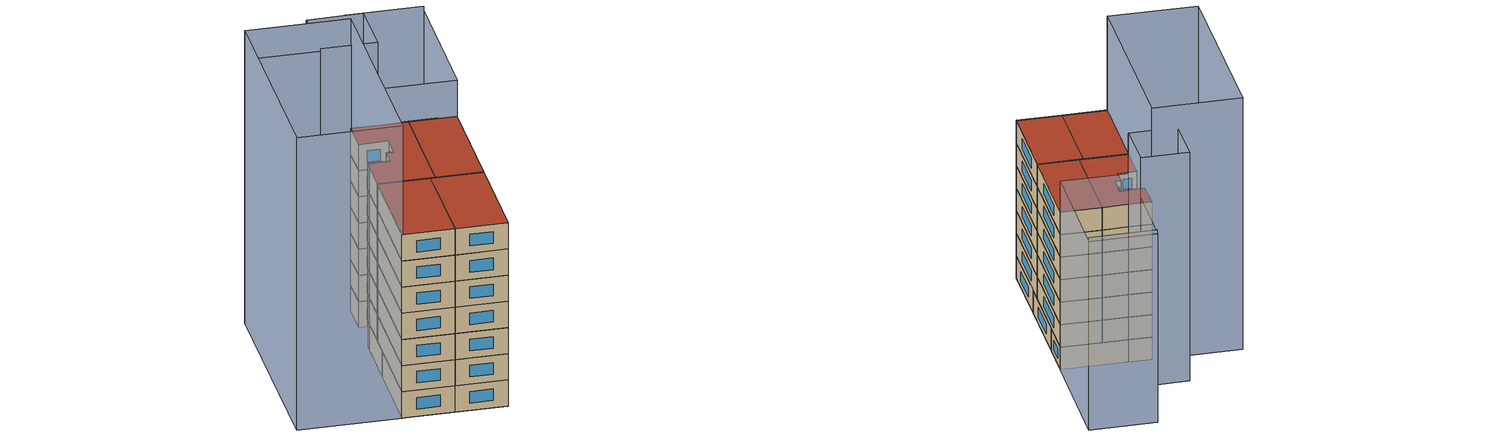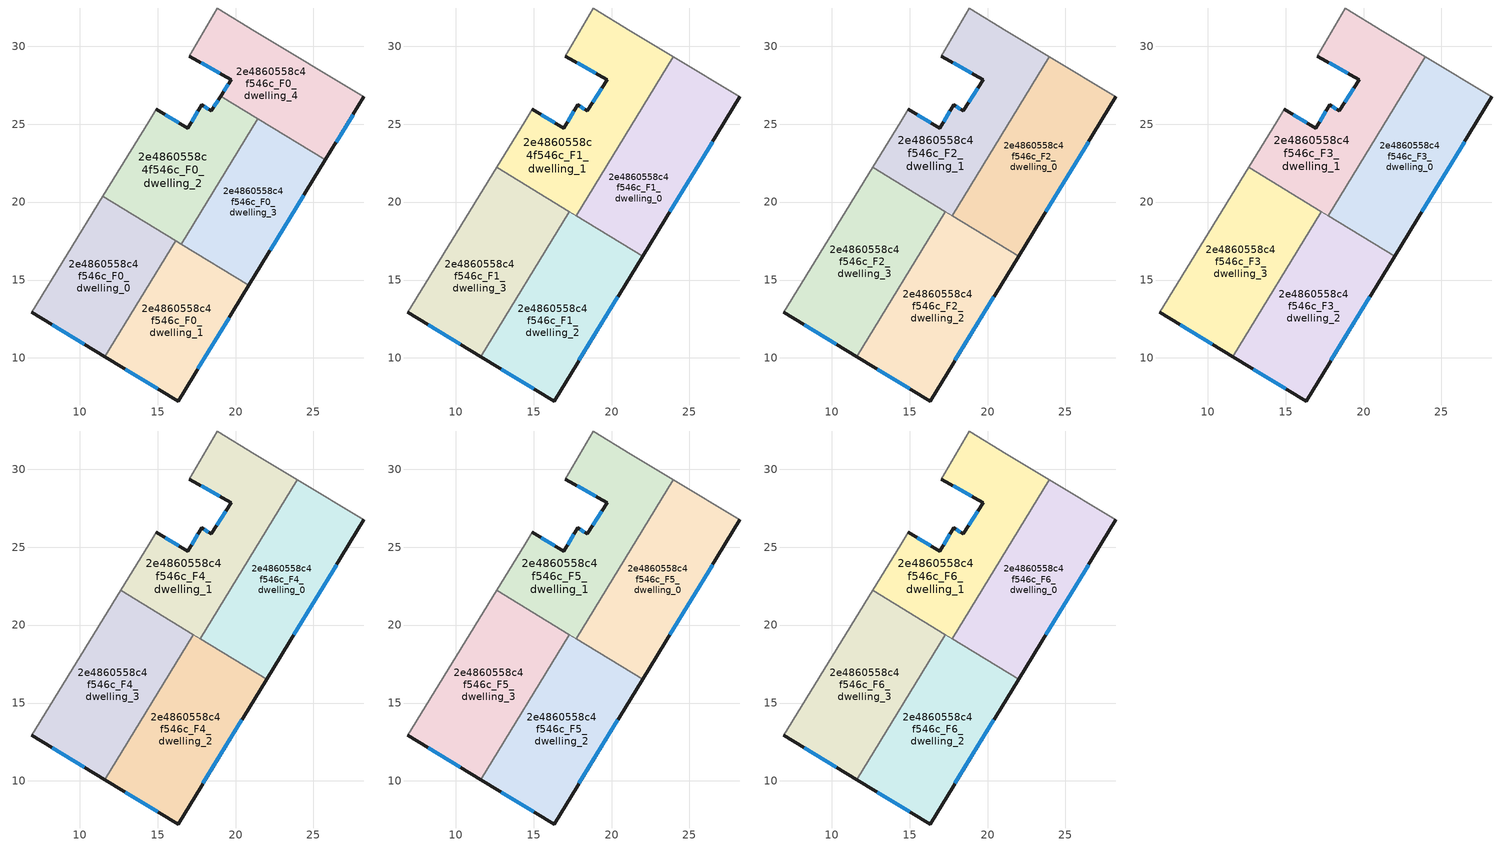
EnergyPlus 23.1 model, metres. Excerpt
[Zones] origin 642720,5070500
2e4860558c4f546c_F0_dwelling_0
 floor ground (EU_floor_Construction): 11.62,10.09 16.16,17.53 11.49,20.38 6.91,12.94 z0
 wall outside (EU_wall_Construction): 11.62,10.09 6.91,12.94 z0:3
 wall to 2e4860558c4f546c_F0_dwelling_1 (EU_wall_Construction): 16.16,17.53 11.62,10.09 z0:3
 wall adiabatic (EU_wall_Construction): 6.91,12.94 11.49,20.38 z0:3
 wall to 2e4860558c4f546c_F0_dwelling_2 (EU_wall_Construction): 11.49,20.38 16.16,17.53 z0:3
 window (EU_Window_Construction): 10.3,10.89 8.23,12.14 z0.84:2.16
2e4860558c4f546c_F0_dwelling_1
 floor ground (EU_floor_Construction): 16.32,7.24 20.85,14.66 16.16,17.53 11.62,10.09 z0
 wall outside (EU_wall_Construction): 20.85,14.66 16.32,7.24 11.62,10.09 z0:3
 wall to 2e4860558c4f546c_F0_dwelling_3 (EU_wall_Construction): 16.52,17.31 20.85,14.66 z0:3
 wall to 2e4860558c4f546c_F0_dwelling_2 (EU_wall_Construction): 16.16,17.53 16.52,17.31 z0:3
 window (EU_Window_Construction): 15,8.04 12.93,9.29 / 19.58,12.58 17.59,9.32 z0.84:2.16
2e4860558c4f546c_F0_dwelling_2
 floor ground (EU_floor_Construction): 16.52,17.31 21.43,25.35 19.05,26.8 18.43,25.85 17.82,26.25 16.92,24.75 14.92,25.95 14.42,25.15 11.49,20.38 z0
 wall outside (EU_wall_Construction): 14.92,25.95 16.92,24.75 17.82,26.25 18.43,25.85 19.05,26.8 z0:3
 wall to 2e4860558c4f546c_F0_dwelling_3 (EU_wall_Construction): 21.43,25.35 16.52,17.31 z0:3
 wall adiabatic (EU_wall_Construction): 11.49,20.38 14.42,25.15 14.92,25.95 z0:3
 wall to 2e4860558c4f546c_F0_dwelling_4 (EU_wall_Construction): 19.05,26.8 21.43,25.35 z0:3
 window (EU_Window_Construction): 17.99,26.14 18.26,25.96 / 18.6,26.12 18.87,26.54 / 15.48,25.61 16.36,25.08 / 17.18,25.17 17.57,25.83 z0.84:2.16
2e4860558c4f546c_F0_dwelling_3
 floor ground (EU_floor_Construction): 20.85,14.66 25.76,22.7 21.43,25.35 16.52,17.31 z0
 wall outside (EU_wall_Construction): 25.76,22.7 20.85,14.66 z0:3
 wall to 2e4860558c4f546c_F0_dwelling_4 (EU_wall_Construction): 21.43,25.35 25.76,22.7 z0:3
 window (EU_Window_Construction): 24.39,20.45 22.23,16.91 z0.84:2.16
2e4860558c4f546c_F0_dwelling_4
 floor ground (EU_floor_Construction): 25.76,22.7 28.23,26.75 21.23,30.95 18.83,32.45 17.03,29.35 19.73,27.85 19.05,26.8 z0
 wall outside (EU_wall_Construction): 28.23,26.75 25.76,22.7 / 19.05,26.8 19.73,27.85 17.03,29.35 z0:3
 wall adiabatic (EU_wall_Construction): 17.03,29.35 18.83,32.45 21.23,30.95 28.23,26.75 z0:3
 window (EU_Window_Construction): 27.54,25.61 26.46,23.84 / 19.24,27.1 19.54,27.56 / 18.97,28.27 17.78,28.93 z0.84:2.16
2e4860558c4f546c_F1_dwelling_0
 floor to 2e4860558c4f546c_F0_dwelling_3 (EU_floor_Construction): 21.99,16.52 25.76,22.7 21.49,25.31 17.72,19.13 z3
 floor to 2e4860558c4f546c_F0_dwelling_4 (EU_floor_Construction): 25.76,22.7 28.23,26.75 23.94,29.32 21.49,25.31 z3
 wall outside (EU_wall_Construction): 28.23,26.75 21.99,16.52 z3:6
 wall to 2e4860558c4f546c_F1_dwelling_1 (EU_wall_Construction): 17.72,19.13 23.94,29.32 z3:6
 wall adiabatic (EU_wall_Construction): 23.94,29.32 28.23,26.75 z3:6
 wall to 2e4860558c4f546c_F1_dwelling_2 (EU_wall_Construction): 21.99,16.52 17.72,19.13 z3:6
 window (EU_Window_Construction): 26.48,23.88 23.74,19.39 z3.84:5.16
2e4860558c4f546c_F1_dwelling_1
 floor to 2e4860558c4f546c_F0_dwelling_2 (EU_floor_Construction): 17.65,19.17 21.43,25.35 19.05,26.8 18.43,25.85 17.82,26.25 16.92,24.75 14.92,25.95 14.42,25.15 12.63,22.24 z3
 floor to 2e4860558c4f546c_F0_dwelling_4 (EU_floor_Construction): 21.49,25.31 23.94,29.32 21.23,30.95 18.83,32.45 17.03,29.35 19.73,27.85 19.05,26.8 z3
 floor to 2e4860558c4f546c_F0_dwelling_3 (EU_floor_Construction): 17.72,19.13 21.49,25.31 21.43,25.35 17.65,19.17 z3
 wall outside (EU_wall_Construction): 14.92,25.95 16.92,24.75 17.82,26.25 18.43,25.85 19.73,27.85 17.03,29.35 z3:6
 wall adiabatic (EU_wall_Construction): 17.03,29.35 18.83,32.45 21.23,30.95 23.94,29.32 / 12.63,22.24 14.42,25.15 14.92,25.95 z3:6
 wall to 2e4860558c4f546c_F1_dwelling_3 (EU_wall_Construction): 17.3,19.39 12.63,22.24 z3:6
 wall to 2e4860558c4f546c_F1_dwelling_2 (EU_wall_Construction): 17.72,19.13 17.3,19.39 z3:6
 window (EU_Window_Construction): 17.99,26.14 18.26,25.96 / 18.79,26.41 19.36,27.29 / 18.97,28.27 17.78,28.93 / 15.48,25.61 16.36,25.08 / 17.18,25.17 17.57,25.83 z3.84:5.16
2e4860558c4f546c_F1_dwelling_2
 floor to 2e4860558c4f546c_F0_dwelling_1 (EU_floor_Construction): 16.32,7.24 20.85,14.66 16.16,17.52 11.62,10.09 z3
 floor to 2e4860558c4f546c_F0_dwelling_3 (EU_floor_Construction): 20.85,14.66 21.99,16.52 17.72,19.13 17.65,19.17 16.52,17.31 z3
 floor to 2e4860558c4f546c_F0_dwelling_2 (EU_floor_Construction): 16.52,17.31 17.65,19.17 17.3,19.39 16.16,17.52 z3
 wall outside (EU_wall_Construction): 21.99,16.52 16.32,7.24 11.62,10.09 z3:6
 wall to 2e4860558c4f546c_F1_dwelling_3 (EU_wall_Construction): 11.62,10.09 17.3,19.39 z3:6
 window (EU_Window_Construction): 20.4,13.92 17.91,9.84 / 15,8.03 12.94,9.29 z3.84:5.16
2e4860558c4f546c_F1_dwelling_3
 floor to 2e4860558c4f546c_F0_dwelling_0 (EU_floor_Construction): 11.62,10.09 16.16,17.53 11.49,20.38 6.91,12.94 z3
 floor to 2e4860558c4f546c_F0_dwelling_2 (EU_floor_Construction): 16.16,17.53 17.3,19.39 12.63,22.24 11.49,20.38 z3
 wall outside (EU_wall_Construction): 11.62,10.09 6.91,12.94 z3:6
 wall adiabatic (EU_wall_Construction): 6.91,12.94 12.63,22.24 z3:6
 window (EU_Window_Construction): 10.3,10.89 8.23,12.14 z3.84:5.16
2e4860558c4f546c_F2_dwelling_0
 floor to 2e4860558c4f546c_F1_dwelling_0 (EU_floor_Construction): 21.99,16.52 28.23,26.75 23.94,29.32 17.72,19.13 z6
 wall outside (EU_wall_Construction): 28.23,26.75 21.99,16.52 z6:9
 wall to 2e4860558c4f546c_F2_dwelling_1 (EU_wall_Construction): 17.72,19.13 23.94,29.32 z6:9
 wall adiabatic (EU_wall_Construction): 23.94,29.32 28.23,26.75 z6:9
 wall to 2e4860558c4f546c_F2_dwelling_2 (EU_wall_Construction): 21.99,16.52 17.72,19.13 z6:9
 window (EU_Window_Construction): 26.48,23.88 23.74,19.39 z6.84:8.16
2e4860558c4f546c_F2_dwelling_1
 floor to 2e4860558c4f546c_F1_dwelling_1 (EU_floor_Construction): 17.72,19.13 23.94,29.32 21.23,30.95 18.83,32.45 17.03,29.35 19.73,27.85 18.43,25.85 17.82,26.25 16.92,24.75 14.92,25.95 14.42,25.15 12.63,22.24 z6
 wall outside (EU_wall_Construction): 14.92,25.95 16.92,24.75 17.82,26.25 18.43,25.85 19.73,27.85 17.03,29.35 z6:9
 wall adiabatic (EU_wall_Construction): 17.03,29.35 18.83,32.45 21.23,30.95 23.94,29.32 / 12.63,22.24 14.42,25.15 14.92,25.95 z6:9
 wall to 2e4860558c4f546c_F2_dwelling_3 (EU_wall_Construction): 17.3,19.39 12.63,22.24 z6:9
 wall to 2e4860558c4f546c_F2_dwelling_2 (EU_wall_Construction): 17.72,19.13 17.3,19.39 z6:9
 window (EU_Window_Construction): 17.99,26.14 18.26,25.96 / 18.79,26.41 19.36,27.29 / 18.97,28.27 17.78,28.93 / 15.48,25.61 16.36,25.08 / 17.18,25.17 17.57,25.83 z6.84:8.16
2e4860558c4f546c_F2_dwelling_2
 floor to 2e4860558c4f546c_F1_dwelling_2 (EU_floor_Construction): 16.32,7.24 21.99,16.52 17.3,19.39 11.62,10.09 z6
 wall outside (EU_wall_Construction): 21.99,16.52 16.32,7.24 11.62,10.09 z6:9
 wall to 2e4860558c4f546c_F2_dwelling_3 (EU_wall_Construction): 11.62,10.09 17.3,19.39 z6:9
 window (EU_Window_Construction): 20.4,13.92 17.91,9.84 / 15,8.03 12.94,9.29 z6.84:8.16
2e4860558c4f546c_F2_dwelling_3
 floor to 2e4860558c4f546c_F1_dwelling_3 (EU_floor_Construction): 11.62,10.09 17.3,19.39 12.63,22.24 6.91,12.94 z6
 wall outside (EU_wall_Construction): 11.62,10.09 6.91,12.94 z6:9
 wall adiabatic (EU_wall_Construction): 6.91,12.94 12.63,22.24 z6:9
 window (EU_Window_Construction): 10.3,10.89 8.23,12.14 z6.84:8.16
2e4860558c4f546c_F3_dwelling_0
 floor to 2e4860558c4f546c_F2_dwelling_0 (EU_floor_Construction): 21.99,16.52 28.23,26.75 23.94,29.32 17.72,19.13 z9
 wall outside (EU_wall_Construction): 28.23,26.75 21.99,16.52 z9:12
 wall to 2e4860558c4f546c_F3_dwelling_1 (EU_wall_Construction): 17.72,19.13 23.94,29.32 z9:12
 wall adiabatic (EU_wall_Construction): 23.94,29.32 28.23,26.75 z9:12
 wall to 2e4860558c4f546c_F3_dwelling_2 (EU_wall_Construction): 21.99,16.52 17.72,19.13 z9:12
 window (EU_Window_Construction): 26.48,23.88 23.74,19.39 z9.84:11.16
2e4860558c4f546c_F3_dwelling_1
 floor to 2e4860558c4f546c_F2_dwelling_1 (EU_floor_Construction): 17.72,19.13 23.94,29.32 21.23,30.95 18.83,32.45 17.03,29.35 19.73,27.85 18.43,25.85 17.82,26.25 16.92,24.75 14.92,25.95 14.42,25.15 12.63,22.24 z9
 wall outside (EU_wall_Construction): 14.92,25.95 16.92,24.75 17.82,26.25 18.43,25.85 19.73,27.85 17.03,29.35 z9:12
 wall adiabatic (EU_wall_Construction): 17.03,29.35 18.83,32.45 21.23,30.95 23.94,29.32 / 12.63,22.24 14.42,25.15 14.92,25.95 z9:12
 wall to 2e4860558c4f546c_F3_dwelling_3 (EU_wall_Construction): 17.3,19.39 12.63,22.24 z9:12
 wall to 2e4860558c4f546c_F3_dwelling_2 (EU_wall_Construction): 17.72,19.13 17.3,19.39 z9:12
 window (EU_Window_Construction): 17.99,26.14 18.26,25.96 / 18.79,26.41 19.36,27.29 / 18.97,28.27 17.78,28.93 / 15.48,25.61 16.36,25.08 / 17.18,25.17 17.57,25.83 z9.84:11.16
2e4860558c4f546c_F3_dwelling_2
 floor to 2e4860558c4f546c_F2_dwelling_2 (EU_floor_Construction): 16.32,7.24 21.99,16.52 17.3,19.39 11.62,10.09 z9
 wall outside (EU_wall_Construction): 21.99,16.52 16.32,7.24 11.62,10.09 z9:12
 wall to 2e4860558c4f546c_F3_dwelling_3 (EU_wall_Construction): 11.62,10.09 17.3,19.39 z9:12
 window (EU_Window_Construction): 20.4,13.92 17.91,9.84 / 15,8.03 12.94,9.29 z9.84:11.16
2e4860558c4f546c_F3_dwelling_3
 floor to 2e4860558c4f546c_F2_dwelling_3 (EU_floor_Construction): 11.62,10.09 17.3,19.39 12.63,22.24 6.91,12.94 z9
 wall outside (EU_wall_Construction): 11.62,10.09 6.91,12.94 z9:12
 wall adiabatic (EU_wall_Construction): 6.91,12.94 12.63,22.24 z9:12
 window (EU_Window_Construction): 10.3,10.89 8.23,12.14 z9.84:11.16
2e4860558c4f546c_F4_dwelling_0
 floor to 2e4860558c4f546c_F3_dwelling_0 (EU_floor_Construction): 21.99,16.52 28.23,26.75 23.94,29.32 17.72,19.13 z12
 wall outside (EU_wall_Construction): 28.23,26.75 21.99,16.52 z12:15
 wall to 2e4860558c4f546c_F4_dwelling_1 (EU_wall_Construction): 17.72,19.13 23.94,29.32 z12:15
 wall adiabatic (EU_wall_Construction): 23.94,29.32 28.23,26.75 z12:15
 wall to 2e4860558c4f546c_F4_dwelling_2 (EU_wall_Construction): 21.99,16.52 17.72,19.13 z12:15
 window (EU_Window_Construction): 26.48,23.88 23.74,19.39 z12.84:14.16
2e4860558c4f546c_F4_dwelling_1
 floor to 2e4860558c4f546c_F3_dwelling_1 (EU_floor_Construction): 17.72,19.13 23.94,29.32 21.23,30.95 18.83,32.45 17.03,29.35 19.73,27.85 18.43,25.85 17.82,26.25 16.92,24.75 14.92,25.95 14.42,25.15 12.63,22.24 z12
 wall outside (EU_wall_Construction): 14.92,25.95 16.92,24.75 17.82,26.25 18.43,25.85 19.73,27.85 17.03,29.35 z12:15
 wall adiabatic (EU_wall_Construction): 17.03,29.35 18.83,32.45 21.23,30.95 23.94,29.32 / 12.63,22.24 14.42,25.15 14.92,25.95 z12:15
 wall to 2e4860558c4f546c_F4_dwelling_3 (EU_wall_Construction): 17.3,19.39 12.63,22.24 z12:15
 wall to 2e4860558c4f546c_F4_dwelling_2 (EU_wall_Construction): 17.72,19.13 17.3,19.39 z12:15
 window (EU_Window_Construction): 17.99,26.14 18.26,25.96 / 18.79,26.41 19.36,27.29 / 18.97,28.27 17.78,28.93 / 15.48,25.61 16.36,25.08 / 17.18,25.17 17.57,25.83 z12.84:14.16
2e4860558c4f546c_F4_dwelling_2
 floor to 2e4860558c4f546c_F3_dwelling_2 (EU_floor_Construction): 16.32,7.24 21.99,16.52 17.3,19.39 11.62,10.09 z12
 wall outside (EU_wall_Construction): 21.99,16.52 16.32,7.24 11.62,10.09 z12:15
 wall to 2e4860558c4f546c_F4_dwelling_3 (EU_wall_Construction): 11.62,10.09 17.3,19.39 z12:15
 window (EU_Window_Construction): 20.4,13.92 17.91,9.84 / 15,8.03 12.94,9.29 z12.84:14.16
2e4860558c4f546c_F4_dwelling_3
 floor to 2e4860558c4f546c_F3_dwelling_3 (EU_floor_Construction): 11.62,10.09 17.3,19.39 12.63,22.24 6.91,12.94 z12
 wall outside (EU_wall_Construction): 11.62,10.09 6.91,12.94 z12:15
 wall adiabatic (EU_wall_Construction): 6.91,12.94 12.63,22.24 z12:15
 window (EU_Window_Construction): 10.3,10.89 8.23,12.14 z12.84:14.16
2e4860558c4f546c_F5_dwelling_0
 floor to 2e4860558c4f546c_F4_dwelling_0 (EU_floor_Construction): 21.99,16.52 28.23,26.75 23.94,29.32 17.72,19.13 z15
 wall outside (EU_wall_Construction): 28.23,26.75 21.99,16.52 z15:18
 wall to 2e4860558c4f546c_F5_dwelling_1 (EU_wall_Construction): 17.72,19.13 23.94,29.32 z15:18
 wall adiabatic (EU_wall_Construction): 23.94,29.32 28.23,26.75 z15:18
 wall to 2e4860558c4f546c_F5_dwelling_2 (EU_wall_Construction): 21.99,16.52 17.72,19.13 z15:18
 window (EU_Window_Construction): 26.48,23.88 23.74,19.39 z15.84:17.16
2e4860558c4f546c_F5_dwelling_1
 floor to 2e4860558c4f546c_F4_dwelling_1 (EU_floor_Construction): 17.72,19.13 23.94,29.32 21.23,30.95 18.83,32.45 17.03,29.35 19.73,27.85 18.43,25.85 17.82,26.25 16.92,24.75 14.92,25.95 14.42,25.15 12.63,22.24 z15
 wall outside (EU_wall_Construction): 14.92,25.95 16.92,24.75 17.82,26.25 18.43,25.85 19.73,27.85 17.03,29.35 z15:18
 wall adiabatic (EU_wall_Construction): 17.03,29.35 18.83,32.45 21.23,30.95 23.94,29.32 / 12.63,22.24 14.42,25.15 14.92,25.95 z15:18
 wall to 2e4860558c4f546c_F5_dwelling_3 (EU_wall_Construction): 17.3,19.39 12.63,22.24 z15:18
 wall to 2e4860558c4f546c_F5_dwelling_2 (EU_wall_Construction): 17.72,19.13 17.3,19.39 z15:18
 window (EU_Window_Construction): 17.99,26.14 18.26,25.96 / 18.79,26.41 19.36,27.29 / 18.97,28.27 17.78,28.93 / 15.48,25.61 16.36,25.08 / 17.18,25.17 17.57,25.83 z15.84:17.16
2e4860558c4f546c_F5_dwelling_2
 floor to 2e4860558c4f546c_F4_dwelling_2 (EU_floor_Construction): 16.32,7.24 21.99,16.52 17.3,19.39 11.62,10.09 z15
 wall outside (EU_wall_Construction): 21.99,16.52 16.32,7.24 11.62,10.09 z15:18
 wall to 2e4860558c4f546c_F5_dwelling_3 (EU_wall_Construction): 11.62,10.09 17.3,19.39 z15:18
 window (EU_Window_Construction): 20.4,13.92 17.91,9.84 / 15,8.03 12.94,9.29 z15.84:17.16
2e4860558c4f546c_F5_dwelling_3
 floor to 2e4860558c4f546c_F4_dwelling_3 (EU_floor_Construction): 11.62,10.09 17.3,19.39 12.63,22.24 6.91,12.94 z15
 wall outside (EU_wall_Construction): 11.62,10.09 6.91,12.94 z15:18
 wall adiabatic (EU_wall_Construction): 6.91,12.94 12.63,22.24 z15:18
 window (EU_Window_Construction): 10.3,10.89 8.23,12.14 z15.84:17.16
2e4860558c4f546c_F6_dwelling_0
 floor to 2e4860558c4f546c_F5_dwelling_0 (EU_floor_Construction): 21.99,16.52 28.23,26.75 23.94,29.32 17.72,19.13 z18
 wall outside (EU_wall_Construction): 28.23,26.75 21.99,16.52 z18:21
 wall to 2e4860558c4f546c_F6_dwelling_1 (EU_wall_Construction): 17.72,19.13 23.94,29.32 z18:21
 wall adiabatic (EU_wall_Construction): 23.94,29.32 28.23,26.75 z18:21
 wall to 2e4860558c4f546c_F6_dwelling_2 (EU_wall_Construction): 21.99,16.52 17.72,19.13 z18:21
 window (EU_Window_Construction): 26.48,23.88 23.74,19.39 z18.84:20.16
 roof outside (EU_roof_Construction): 28.23,26.75 21.99,16.52 17.72,19.13 23.94,29.32 z21
2e4860558c4f546c_F6_dwelling_1
 floor to 2e4860558c4f546c_F5_dwelling_1 (EU_floor_Construction): 17.72,19.13 23.94,29.32 21.23,30.95 18.83,32.45 17.03,29.35 19.73,27.85 18.43,25.85 17.82,26.25 16.92,24.75 14.92,25.95 14.42,25.15 12.63,22.24 z18
 wall outside (EU_wall_Construction): 14.92,25.95 16.92,24.75 17.82,26.25 18.43,25.85 19.73,27.85 17.03,29.35 z18:21
 wall adiabatic (EU_wall_Construction): 17.03,29.35 18.83,32.45 21.23,30.95 23.94,29.32 / 12.63,22.24 14.42,25.15 14.92,25.95 z18:21
 wall to 2e4860558c4f546c_F6_dwelling_3 (EU_wall_Construction): 17.3,19.39 12.63,22.24 z18:21
 wall to 2e4860558c4f546c_F6_dwelling_2 (EU_wall_Construction): 17.72,19.13 17.3,19.39 z18:21
 window (EU_Window_Construction): 17.99,26.14 18.26,25.96 / 18.79,26.41 19.36,27.29 / 18.97,28.27 17.78,28.93 / 15.48,25.61 16.36,25.08 / 17.18,25.17 17.57,25.83 z18.84:20.16
 roof outside (EU_roof_Construction): 21.23,30.95 23.94,29.32 17.72,19.13 12.63,22.24 14.42,25.15 14.92,25.95 16.92,24.75 17.82,26.25 18.43,25.85 19.73,27.85 17.03,29.35 18.83,32.45 z21
2e4860558c4f546c_F6_dwelling_2
 floor to 2e4860558c4f546c_F5_dwelling_2 (EU_floor_Construction): 16.32,7.24 21.99,16.52 17.3,19.39 11.62,10.09 z18
 wall outside (EU_wall_Construction): 21.99,16.52 16.32,7.24 11.62,10.09 z18:21
 wall to 2e4860558c4f546c_F6_dwelling_3 (EU_wall_Construction): 11.62,10.09 17.3,19.39 z18:21
 window (EU_Window_Construction): 20.4,13.92 17.91,9.84 / 15,8.03 12.94,9.29 z18.84:20.16
 roof outside (EU_roof_Construction): 21.99,16.52 16.32,7.24 11.62,10.09 17.3,19.39 z21
2e4860558c4f546c_F6_dwelling_3
 floor to 2e4860558c4f546c_F5_dwelling_3 (EU_floor_Construction): 11.62,10.09 17.3,19.39 12.63,22.24 6.91,12.94 z18
 wall outside (EU_wall_Construction): 11.62,10.09 6.91,12.94 z18:21
 wall adiabatic (EU_wall_Construction): 6.91,12.94 12.63,22.24 z18:21
 window (EU_Window_Construction): 10.3,10.89 8.23,12.14 z18.84:20.16
 roof outside (EU_roof_Construction): 17.3,19.39 11.62,10.09 6.91,12.94 12.63,22.24 z21
shading: -2.34,18.57 9.56,38.12 / 9.56,38.12 18.9,32.43 / 18.9,32.43 7,12.89 / 7,12.89 -2.34,18.57 z0:33.5; 24.37,36.21 21.22,30.93 / 21.22,30.93 16.16,33.95 / 16.16,33.95 19.31,39.23 / 19.31,39.23 24.37,36.21 z0:30.5; 36.04,39.45 28.19,26.67 / 28.19,26.67 21.16,30.99 / 21.16,30.99 29.01,43.77 / 29.01,43.77 36.04,39.45 z0:25.1; 16.25,33.99 9.52,38.06 z0:30.2; 36.04,39.42 29.04,43.66 z0:25.6
[Building]
EU S2 Campaign: North Axis=0; Terrain=City; Solar Distribution=FullExterior
[Site:Location]
Lyon-Bron: Latitude=45.75; Longitude=5; Time Zone=1; Elevation=198
[SizingPeriod:WeatherFileDays]
AnnualSizingPeriod: Begin Month=1; Begin Day of Month=1; End Month=12; End Day of Month=31; Day of Week for Start Day=Monday; Use Weather File Daylight Saving Period=No; Use Weather File Rain and Snow Indicators=No
[MATERIAL]
EU_InternalMass_Material: Roughness=MediumRough; Thickness=0.1; Conductivity=1; Density=1800; Specific Heat=900; Thermal Absorptance=0.9; Solar Absorptance=0.7; Visible Absorptance=0.7
[MATERIAL:NOMASS] Roughness=MediumRough; Thermal Absorptance=0.9; Solar Absorptance=0.7; Visible Absorptance=0.7
Name | Thermal Resistance
EU_wall_NoMass | 0.776494
EU_roof_NoMass | 0.486893
EU_floor_NoMass | 0.421597
[WINDOWMATERIAL:SIMPLEGLAZINGSYSTEM]
EU_Window_SimpleGlazing: UFactor=4.24961; Solar Heat Gain Coefficient=0.83; Visible Transmittance=0.83
[CONSTRUCTION]
EU_wall_Construction: EU_wall_NoMass
EU_roof_Construction: EU_roof_NoMass
EU_floor_Construction: EU_floor_NoMass
EU_InternalMass_Construction: EU_InternalMass_Material
EU_Window_Construction: EU_Window_SimpleGlazing
[ZONE] Type=1; Multiplier=1; Ceiling Height=autocalculate; Floor Area=autocalculate; Part of Total Floor Area=Yes
Name | Volume
2e4860558c4f546c_F0_dwelling_0 | 143.635
2e4860558c4f546c_F1_dwelling_0; 2e4860558c4f546c_F2_dwelling_0; 2e4860558c4f546c_F3_dwelling_0; 2e4860558c4f546c_F4_dwelling_0; 2e4860558c4f546c_F5_dwelling_0; 2e4860558c4f546c_F6_dwelling_0 | 179.528
2e4860558c4f546c_F0_dwelling_1 | 143.61
2e4860558c4f546c_F1_dwelling_1; 2e4860558c4f546c_F2_dwelling_1; 2e4860558c4f546c_F3_dwelling_1; 2e4860558c4f546c_F4_dwelling_1; 2e4860558c4f546c_F5_dwelling_1; 2e4860558c4f546c_F6_dwelling_1 | 179.53
2e4860558c4f546c_F0_dwelling_2 | 143.613
2e4860558c4f546c_F1_dwelling_2; 2e4860558c4f546c_F2_dwelling_2; 2e4860558c4f546c_F3_dwelling_2; 2e4860558c4f546c_F4_dwelling_2; 2e4860558c4f546c_F5_dwelling_2; 2e4860558c4f546c_F6_dwelling_2 | 179.518
2e4860558c4f546c_F0_dwelling_3 | 143.627
2e4860558c4f546c_F1_dwelling_3; 2e4860558c4f546c_F2_dwelling_3; 2e4860558c4f546c_F3_dwelling_3; 2e4860558c4f546c_F4_dwelling_3; 2e4860558c4f546c_F5_dwelling_3; 2e4860558c4f546c_F6_dwelling_3 | 179.527
2e4860558c4f546c_F0_dwelling_4 | 143.628
[INTERNALMASS] Construction=EU_InternalMass_Construction
Name | Zone or ZoneList | Surface Area
2e4860558c4f546c_F0_dwelling_0_EU_InternalMass | 2e4860558c4f546c_F0_dwelling_0 | 47.8794
2e4860558c4f546c_F0_dwelling_1_EU_InternalMass | 2e4860558c4f546c_F0_dwelling_1 | 47.8682
2e4860558c4f546c_F0_dwelling_2_EU_InternalMass | 2e4860558c4f546c_F0_dwelling_2 | 47.872
2e4860558c4f546c_F0_dwelling_3_EU_InternalMass | 2e4860558c4f546c_F0_dwelling_3 | 47.8715
2e4860558c4f546c_F0_dwelling_4_EU_InternalMass | 2e4860558c4f546c_F0_dwelling_4 | 47.8763
2e4860558c4f546c_F1_dwelling_0_EU_InternalMass | 2e4860558c4f546c_F1_dwelling_0 | 59.8425
2e4860558c4f546c_F1_dwelling_1_EU_InternalMass | 2e4860558c4f546c_F1_dwelling_1 | 59.8434
2e4860558c4f546c_F1_dwelling_2_EU_InternalMass | 2e4860558c4f546c_F1_dwelling_2 | 59.8395
2e4860558c4f546c_F1_dwelling_3_EU_InternalMass | 2e4860558c4f546c_F1_dwelling_3 | 59.8422
2e4860558c4f546c_F2_dwelling_0_EU_InternalMass | 2e4860558c4f546c_F2_dwelling_0 | 59.8425
2e4860558c4f546c_F2_dwelling_1_EU_InternalMass | 2e4860558c4f546c_F2_dwelling_1 | 59.8434
2e4860558c4f546c_F2_dwelling_2_EU_InternalMass | 2e4860558c4f546c_F2_dwelling_2 | 59.8395
2e4860558c4f546c_F2_dwelling_3_EU_InternalMass | 2e4860558c4f546c_F2_dwelling_3 | 59.8422
2e4860558c4f546c_F3_dwelling_0_EU_InternalMass | 2e4860558c4f546c_F3_dwelling_0 | 59.8425
2e4860558c4f546c_F3_dwelling_1_EU_InternalMass | 2e4860558c4f546c_F3_dwelling_1 | 59.8434
2e4860558c4f546c_F3_dwelling_2_EU_InternalMass | 2e4860558c4f546c_F3_dwelling_2 | 59.8395
2e4860558c4f546c_F3_dwelling_3_EU_InternalMass | 2e4860558c4f546c_F3_dwelling_3 | 59.8422
2e4860558c4f546c_F4_dwelling_0_EU_InternalMass | 2e4860558c4f546c_F4_dwelling_0 | 59.8425
2e4860558c4f546c_F4_dwelling_1_EU_InternalMass | 2e4860558c4f546c_F4_dwelling_1 | 59.8434
2e4860558c4f546c_F4_dwelling_2_EU_InternalMass | 2e4860558c4f546c_F4_dwelling_2 | 59.8395
2e4860558c4f546c_F4_dwelling_3_EU_InternalMass | 2e4860558c4f546c_F4_dwelling_3 | 59.8422
2e4860558c4f546c_F5_dwelling_0_EU_InternalMass | 2e4860558c4f546c_F5_dwelling_0 | 59.8425
2e4860558c4f546c_F5_dwelling_1_EU_InternalMass | 2e4860558c4f546c_F5_dwelling_1 | 59.8434
2e4860558c4f546c_F5_dwelling_2_EU_InternalMass | 2e4860558c4f546c_F5_dwelling_2 | 59.8395
2e4860558c4f546c_F5_dwelling_3_EU_InternalMass | 2e4860558c4f546c_F5_dwelling_3 | 59.8422
2e4860558c4f546c_F6_dwelling_0_EU_InternalMass | 2e4860558c4f546c_F6_dwelling_0 | 59.8425
2e4860558c4f546c_F6_dwelling_1_EU_InternalMass | 2e4860558c4f546c_F6_dwelling_1 | 59.8434
2e4860558c4f546c_F6_dwelling_2_EU_InternalMass | 2e4860558c4f546c_F6_dwelling_2 | 59.8395
2e4860558c4f546c_F6_dwelling_3_EU_InternalMass | 2e4860558c4f546c_F6_dwelling_3 | 59.8422
[OTHEREQUIPMENT] Fuel Type=Electricity; Design Level Calculation Method=Watts/Area; Power per Zone Floor Area=1; Fraction Latent=0; Fraction Radiant=0; Fraction Lost=0; Carbon Dioxide Generation Rate=0; EndUse Subcategory=EU_Step8_InternalGains
Name | Zone or ZoneList or Space or SpaceList | Schedule
EU_Step8_InternalGain_2e4860558c4f546c_F0_dwelling_0_f000 | 2e4860558c4f546c_F0_dwelling_0 | EU_Step8_GainSchedule_2e4860558c4f546c_F0_dwelling_0_f000
EU_Step8_InternalGain_2e4860558c4f546c_F0_dwelling_1_f000 | 2e4860558c4f546c_F0_dwelling_1 | EU_Step8_GainSchedule_2e4860558c4f546c_F0_dwelling_1_f000
EU_Step8_InternalGain_2e4860558c4f546c_F0_dwelling_2_f000 | 2e4860558c4f546c_F0_dwelling_2 | EU_Step8_GainSchedule_2e4860558c4f546c_F0_dwelling_2_f000
EU_Step8_InternalGain_2e4860558c4f546c_F0_dwelling_3_f000 | 2e4860558c4f546c_F0_dwelling_3 | EU_Step8_GainSchedule_2e4860558c4f546c_F0_dwelling_3_f000
EU_Step8_InternalGain_2e4860558c4f546c_F0_dwelling_4_f000 | 2e4860558c4f546c_F0_dwelling_4 | EU_Step8_GainSchedule_2e4860558c4f546c_F0_dwelling_4_f000
EU_Step8_InternalGain_2e4860558c4f546c_F1_dwelling_0_f000 | 2e4860558c4f546c_F1_dwelling_0 | EU_Step8_GainSchedule_2e4860558c4f546c_F1_dwelling_0_f000
EU_Step8_InternalGain_2e4860558c4f546c_F1_dwelling_1_f000 | 2e4860558c4f546c_F1_dwelling_1 | EU_Step8_GainSchedule_2e4860558c4f546c_F1_dwelling_1_f000
EU_Step8_InternalGain_2e4860558c4f546c_F1_dwelling_2_f000 | 2e4860558c4f546c_F1_dwelling_2 | EU_Step8_GainSchedule_2e4860558c4f546c_F1_dwelling_2_f000
EU_Step8_InternalGain_2e4860558c4f546c_F1_dwelling_3_f000 | 2e4860558c4f546c_F1_dwelling_3 | EU_Step8_GainSchedule_2e4860558c4f546c_F1_dwelling_3_f000
EU_Step8_InternalGain_2e4860558c4f546c_F2_dwelling_0_f000 | 2e4860558c4f546c_F2_dwelling_0 | EU_Step8_GainSchedule_2e4860558c4f546c_F2_dwelling_0_f000
EU_Step8_InternalGain_2e4860558c4f546c_F2_dwelling_1_f000 | 2e4860558c4f546c_F2_dwelling_1 | EU_Step8_GainSchedule_2e4860558c4f546c_F2_dwelling_1_f000
EU_Step8_InternalGain_2e4860558c4f546c_F2_dwelling_2_f000 | 2e4860558c4f546c_F2_dwelling_2 | EU_Step8_GainSchedule_2e4860558c4f546c_F2_dwelling_2_f000
EU_Step8_InternalGain_2e4860558c4f546c_F2_dwelling_3_f000 | 2e4860558c4f546c_F2_dwelling_3 | EU_Step8_GainSchedule_2e4860558c4f546c_F2_dwelling_3_f000
EU_Step8_InternalGain_2e4860558c4f546c_F3_dwelling_0_f000 | 2e4860558c4f546c_F3_dwelling_0 | EU_Step8_GainSchedule_2e4860558c4f546c_F3_dwelling_0_f000
EU_Step8_InternalGain_2e4860558c4f546c_F3_dwelling_1_f000 | 2e4860558c4f546c_F3_dwelling_1 | EU_Step8_GainSchedule_2e4860558c4f546c_F3_dwelling_1_f000
EU_Step8_InternalGain_2e4860558c4f546c_F3_dwelling_2_f000 | 2e4860558c4f546c_F3_dwelling_2 | EU_Step8_GainSchedule_2e4860558c4f546c_F3_dwelling_2_f000
EU_Step8_InternalGain_2e4860558c4f546c_F3_dwelling_3_f000 | 2e4860558c4f546c_F3_dwelling_3 | EU_Step8_GainSchedule_2e4860558c4f546c_F3_dwelling_3_f000
EU_Step8_InternalGain_2e4860558c4f546c_F4_dwelling_0_f000 | 2e4860558c4f546c_F4_dwelling_0 | EU_Step8_GainSchedule_2e4860558c4f546c_F4_dwelling_0_f000
EU_Step8_InternalGain_2e4860558c4f546c_F4_dwelling_1_f000 | 2e4860558c4f546c_F4_dwelling_1 | EU_Step8_GainSchedule_2e4860558c4f546c_F4_dwelling_1_f000
EU_Step8_InternalGain_2e4860558c4f546c_F4_dwelling_2_f000 | 2e4860558c4f546c_F4_dwelling_2 | EU_Step8_GainSchedule_2e4860558c4f546c_F4_dwelling_2_f000
EU_Step8_InternalGain_2e4860558c4f546c_F4_dwelling_3_f000 | 2e4860558c4f546c_F4_dwelling_3 | EU_Step8_GainSchedule_2e4860558c4f546c_F4_dwelling_3_f000
EU_Step8_InternalGain_2e4860558c4f546c_F5_dwelling_0_f000 | 2e4860558c4f546c_F5_dwelling_0 | EU_Step8_GainSchedule_2e4860558c4f546c_F5_dwelling_0_f000
EU_Step8_InternalGain_2e4860558c4f546c_F5_dwelling_1_f000 | 2e4860558c4f546c_F5_dwelling_1 | EU_Step8_GainSchedule_2e4860558c4f546c_F5_dwelling_1_f000
EU_Step8_InternalGain_2e4860558c4f546c_F5_dwelling_2_f000 | 2e4860558c4f546c_F5_dwelling_2 | EU_Step8_GainSchedule_2e4860558c4f546c_F5_dwelling_2_f000
EU_Step8_InternalGain_2e4860558c4f546c_F5_dwelling_3_f000 | 2e4860558c4f546c_F5_dwelling_3 | EU_Step8_GainSchedule_2e4860558c4f546c_F5_dwelling_3_f000
EU_Step8_InternalGain_2e4860558c4f546c_F6_dwelling_0_f000 | 2e4860558c4f546c_F6_dwelling_0 | EU_Step8_GainSchedule_2e4860558c4f546c_F6_dwelling_0_f000
EU_Step8_InternalGain_2e4860558c4f546c_F6_dwelling_1_f000 | 2e4860558c4f546c_F6_dwelling_1 | EU_Step8_GainSchedule_2e4860558c4f546c_F6_dwelling_1_f000
EU_Step8_InternalGain_2e4860558c4f546c_F6_dwelling_2_f000 | 2e4860558c4f546c_F6_dwelling_2 | EU_Step8_GainSchedule_2e4860558c4f546c_F6_dwelling_2_f000
EU_Step8_InternalGain_2e4860558c4f546c_F6_dwelling_3_f000 | 2e4860558c4f546c_F6_dwelling_3 | EU_Step8_GainSchedule_2e4860558c4f546c_F6_dwelling_3_f000
[ZONEVENTILATION:DESIGNFLOWRATE] Schedule=EU_AlwaysOn; Design Flow Rate Calculation Method=AirChanges/Hour; Air Changes per Hour=0.693814; Ventilation Type=Natural; Fan Pressure Rise=0; Fan Total Efficiency=1; Constant Term Coefficient=1; Temperature Term Coefficient=0; Velocity Term Coefficient=0; Velocity Squared Term Coefficient=0; Minimum Indoor Temperature=-100; Maximum Indoor Temperature=100; Delta Temperature=-100; Minimum Outdoor Temperature=-100; Maximum Outdoor Temperature=100; Maximum Wind Speed=40
Name | Zone or ZoneList or Space or SpaceList
EU_ConstantAir_2e4860558c4f546c_F0_dwelling_0 | 2e4860558c4f546c_F0_dwelling_0
EU_ConstantAir_2e4860558c4f546c_F0_dwelling_1 | 2e4860558c4f546c_F0_dwelling_1
EU_ConstantAir_2e4860558c4f546c_F0_dwelling_2 | 2e4860558c4f546c_F0_dwelling_2
EU_ConstantAir_2e4860558c4f546c_F0_dwelling_3 | 2e4860558c4f546c_F0_dwelling_3
EU_ConstantAir_2e4860558c4f546c_F0_dwelling_4 | 2e4860558c4f546c_F0_dwelling_4
EU_ConstantAir_2e4860558c4f546c_F1_dwelling_0 | 2e4860558c4f546c_F1_dwelling_0
EU_ConstantAir_2e4860558c4f546c_F1_dwelling_1 | 2e4860558c4f546c_F1_dwelling_1
EU_ConstantAir_2e4860558c4f546c_F1_dwelling_2 | 2e4860558c4f546c_F1_dwelling_2
EU_ConstantAir_2e4860558c4f546c_F1_dwelling_3 | 2e4860558c4f546c_F1_dwelling_3
EU_ConstantAir_2e4860558c4f546c_F2_dwelling_0 | 2e4860558c4f546c_F2_dwelling_0
EU_ConstantAir_2e4860558c4f546c_F2_dwelling_1 | 2e4860558c4f546c_F2_dwelling_1
EU_ConstantAir_2e4860558c4f546c_F2_dwelling_2 | 2e4860558c4f546c_F2_dwelling_2
EU_ConstantAir_2e4860558c4f546c_F2_dwelling_3 | 2e4860558c4f546c_F2_dwelling_3
EU_ConstantAir_2e4860558c4f546c_F3_dwelling_0 | 2e4860558c4f546c_F3_dwelling_0
EU_ConstantAir_2e4860558c4f546c_F3_dwelling_1 | 2e4860558c4f546c_F3_dwelling_1
EU_ConstantAir_2e4860558c4f546c_F3_dwelling_2 | 2e4860558c4f546c_F3_dwelling_2
EU_ConstantAir_2e4860558c4f546c_F3_dwelling_3 | 2e4860558c4f546c_F3_dwelling_3
EU_ConstantAir_2e4860558c4f546c_F4_dwelling_0 | 2e4860558c4f546c_F4_dwelling_0
EU_ConstantAir_2e4860558c4f546c_F4_dwelling_1 | 2e4860558c4f546c_F4_dwelling_1
EU_ConstantAir_2e4860558c4f546c_F4_dwelling_2 | 2e4860558c4f546c_F4_dwelling_2
EU_ConstantAir_2e4860558c4f546c_F4_dwelling_3 | 2e4860558c4f546c_F4_dwelling_3
EU_ConstantAir_2e4860558c4f546c_F5_dwelling_0 | 2e4860558c4f546c_F5_dwelling_0
EU_ConstantAir_2e4860558c4f546c_F5_dwelling_1 | 2e4860558c4f546c_F5_dwelling_1
EU_ConstantAir_2e4860558c4f546c_F5_dwelling_2 | 2e4860558c4f546c_F5_dwelling_2
EU_ConstantAir_2e4860558c4f546c_F5_dwelling_3 | 2e4860558c4f546c_F5_dwelling_3
EU_ConstantAir_2e4860558c4f546c_F6_dwelling_0 | 2e4860558c4f546c_F6_dwelling_0
EU_ConstantAir_2e4860558c4f546c_F6_dwelling_1 | 2e4860558c4f546c_F6_dwelling_1
EU_ConstantAir_2e4860558c4f546c_F6_dwelling_2 | 2e4860558c4f546c_F6_dwelling_2
EU_ConstantAir_2e4860558c4f546c_F6_dwelling_3 | 2e4860558c4f546c_F6_dwelling_3
[HVACTEMPLATE:THERMOSTAT] Constant Heating Setpoint=20; Constant Cooling Setpoint=50
EU_HeatOnly_2e4860558c4f546c_F0_dwelling_0; EU_HeatOnly_2e4860558c4f546c_F0_dwelling_1; EU_HeatOnly_2e4860558c4f546c_F0_dwelling_2; EU_HeatOnly_2e4860558c4f546c_F0_dwelling_3; EU_HeatOnly_2e4860558c4f546c_F0_dwelling_4; EU_HeatOnly_2e4860558c4f546c_F1_dwelling_0; EU_HeatOnly_2e4860558c4f546c_F1_dwelling_1; EU_HeatOnly_2e4860558c4f546c_F1_dwelling_2; EU_HeatOnly_2e4860558c4f546c_F1_dwelling_3; EU_HeatOnly_2e4860558c4f546c_F2_dwelling_0; EU_HeatOnly_2e4860558c4f546c_F2_dwelling_1; EU_HeatOnly_2e4860558c4f546c_F2_dwelling_2; EU_HeatOnly_2e4860558c4f546c_F2_dwelling_3; EU_HeatOnly_2e4860558c4f546c_F3_dwelling_0; EU_HeatOnly_2e4860558c4f546c_F3_dwelling_1; EU_HeatOnly_2e4860558c4f546c_F3_dwelling_2; EU_HeatOnly_2e4860558c4f546c_F3_dwelling_3; EU_HeatOnly_2e4860558c4f546c_F4_dwelling_0; EU_HeatOnly_2e4860558c4f546c_F4_dwelling_1; EU_HeatOnly_2e4860558c4f546c_F4_dwelling_2; EU_HeatOnly_2e4860558c4f546c_F4_dwelling_3; EU_HeatOnly_2e4860558c4f546c_F5_dwelling_0; EU_HeatOnly_2e4860558c4f546c_F5_dwelling_1; EU_HeatOnly_2e4860558c4f546c_F5_dwelling_2; EU_HeatOnly_2e4860558c4f546c_F5_dwelling_3; EU_HeatOnly_2e4860558c4f546c_F6_dwelling_0; EU_HeatOnly_2e4860558c4f546c_F6_dwelling_1; EU_HeatOnly_2e4860558c4f546c_F6_dwelling_2; EU_HeatOnly_2e4860558c4f546c_F6_dwelling_3
[HVACTEMPLATE:ZONE:IDEALLOADSAIRSYSTEM] System Availability Schedule=EU_AlwaysOn; Maximum Heating Supply Air Temperature=50; Minimum Cooling Supply Air Temperature=13; Maximum Heating Supply Air Humidity Ratio=0.0156; Minimum Cooling Supply Air Humidity Ratio=0.0077; Heating Limit=NoLimit; Cooling Limit=NoLimit; Heating Availability Schedule=EU_AlwaysOn; Cooling Availability Schedule=EU_CoolingOff; Dehumidification Control Type=ConstantSensibleHeatRatio; Cooling Sensible Heat Ratio=0.7; Dehumidification Setpoint=60; Humidification Control Type=None; Humidification Setpoint=30; Outdoor Air Method=None; Outdoor Air Flow Rate per Person=0.00944; Outdoor Air Flow Rate per Zone Floor Area=0; Outdoor Air Flow Rate per Zone=0; Demand Controlled Ventilation Type=None; Outdoor Air Economizer Type=NoEconomizer; Heat Recovery Type=None; Sensible Heat Recovery Effectiveness=0.7; Latent Heat Recovery Effectiveness=0.65
Name | Template Thermostat
2e4860558c4f546c_F0_dwelling_0 | EU_HeatOnly_2e4860558c4f546c_F0_dwelling_0
2e4860558c4f546c_F0_dwelling_1 | EU_HeatOnly_2e4860558c4f546c_F0_dwelling_1
2e4860558c4f546c_F0_dwelling_2 | EU_HeatOnly_2e4860558c4f546c_F0_dwelling_2
2e4860558c4f546c_F0_dwelling_3 | EU_HeatOnly_2e4860558c4f546c_F0_dwelling_3
2e4860558c4f546c_F0_dwelling_4 | EU_HeatOnly_2e4860558c4f546c_F0_dwelling_4
2e4860558c4f546c_F1_dwelling_0 | EU_HeatOnly_2e4860558c4f546c_F1_dwelling_0
2e4860558c4f546c_F1_dwelling_1 | EU_HeatOnly_2e4860558c4f546c_F1_dwelling_1
2e4860558c4f546c_F1_dwelling_2 | EU_HeatOnly_2e4860558c4f546c_F1_dwelling_2
2e4860558c4f546c_F1_dwelling_3 | EU_HeatOnly_2e4860558c4f546c_F1_dwelling_3
2e4860558c4f546c_F2_dwelling_0 | EU_HeatOnly_2e4860558c4f546c_F2_dwelling_0
2e4860558c4f546c_F2_dwelling_1 | EU_HeatOnly_2e4860558c4f546c_F2_dwelling_1
2e4860558c4f546c_F2_dwelling_2 | EU_HeatOnly_2e4860558c4f546c_F2_dwelling_2
2e4860558c4f546c_F2_dwelling_3 | EU_HeatOnly_2e4860558c4f546c_F2_dwelling_3
2e4860558c4f546c_F3_dwelling_0 | EU_HeatOnly_2e4860558c4f546c_F3_dwelling_0
2e4860558c4f546c_F3_dwelling_1 | EU_HeatOnly_2e4860558c4f546c_F3_dwelling_1
2e4860558c4f546c_F3_dwelling_2 | EU_HeatOnly_2e4860558c4f546c_F3_dwelling_2
2e4860558c4f546c_F3_dwelling_3 | EU_HeatOnly_2e4860558c4f546c_F3_dwelling_3
2e4860558c4f546c_F4_dwelling_0 | EU_HeatOnly_2e4860558c4f546c_F4_dwelling_0
2e4860558c4f546c_F4_dwelling_1 | EU_HeatOnly_2e4860558c4f546c_F4_dwelling_1
2e4860558c4f546c_F4_dwelling_2 | EU_HeatOnly_2e4860558c4f546c_F4_dwelling_2
2e4860558c4f546c_F4_dwelling_3 | EU_HeatOnly_2e4860558c4f546c_F4_dwelling_3
2e4860558c4f546c_F5_dwelling_0 | EU_HeatOnly_2e4860558c4f546c_F5_dwelling_0
2e4860558c4f546c_F5_dwelling_1 | EU_HeatOnly_2e4860558c4f546c_F5_dwelling_1
2e4860558c4f546c_F5_dwelling_2 | EU_HeatOnly_2e4860558c4f546c_F5_dwelling_2
2e4860558c4f546c_F5_dwelling_3 | EU_HeatOnly_2e4860558c4f546c_F5_dwelling_3
2e4860558c4f546c_F6_dwelling_0 | EU_HeatOnly_2e4860558c4f546c_F6_dwelling_0
2e4860558c4f546c_F6_dwelling_1 | EU_HeatOnly_2e4860558c4f546c_F6_dwelling_1
2e4860558c4f546c_F6_dwelling_2 | EU_HeatOnly_2e4860558c4f546c_F6_dwelling_2
2e4860558c4f546c_F6_dwelling_3 | EU_HeatOnly_2e4860558c4f546c_F6_dwelling_3
[SIZING:ZONE] Zone Cooling Design Supply Air Temperature Input Method=SupplyAirTemperature; Zone Cooling Design Supply Air Temperature=13; Zone Heating Design Supply Air Temperature Input Method=SupplyAirTemperature; Zone Heating Design Supply Air Temperature=50; Zone Cooling Design Supply Air Humidity Ratio=0.008; Zone Heating Design Supply Air Humidity Ratio=0.008; Cooling Design Air Flow Method=DesignDay; Cooling Design Air Flow Rate=0; Cooling Minimum Air Flow per Zone Floor Area=0.000762; Cooling Minimum Air Flow=0; Cooling Minimum Air Flow Fraction=0.2; Heating Design Air Flow Method=DesignDay; Heating Design Air Flow Rate=0; Heating Maximum Air Flow per Zone Floor Area=0.002032; Heating Maximum Air Flow=0.141576; Heating Maximum Air Flow Fraction=0.3; Account for Dedicated Outdoor Air System=No; Dedicated Outdoor Air System Control Strategy=NeutralSupplyAir; Dedicated Outdoor Air Low Setpoint Temperature for Design=autosize; Dedicated Outdoor Air High Setpoint Temperature for Design=autosize; Zone Load Sizing Method=Sensible Load Only No Latent Load; Zone Latent Cooling Design Supply Air Humidity Ratio Input Method=HumidityRatioDifference; Zone Cooling Design Supply Air Humidity Ratio Difference=0.005; Zone Latent Heating Design Supply Air Humidity Ratio Input Method=HumidityRatioDifference; Zone Humidification Design Supply Air Humidity Ratio Difference=0.005
2e4860558c4f546c_F0_dwelling_0; 2e4860558c4f546c_F0_dwelling_1; 2e4860558c4f546c_F0_dwelling_2; 2e4860558c4f546c_F0_dwelling_3; 2e4860558c4f546c_F0_dwelling_4; 2e4860558c4f546c_F1_dwelling_0; 2e4860558c4f546c_F1_dwelling_1; 2e4860558c4f546c_F1_dwelling_2; 2e4860558c4f546c_F1_dwelling_3; 2e4860558c4f546c_F2_dwelling_0; 2e4860558c4f546c_F2_dwelling_1; 2e4860558c4f546c_F2_dwelling_2; 2e4860558c4f546c_F2_dwelling_3; 2e4860558c4f546c_F3_dwelling_0; 2e4860558c4f546c_F3_dwelling_1; 2e4860558c4f546c_F3_dwelling_2; 2e4860558c4f546c_F3_dwelling_3; 2e4860558c4f546c_F4_dwelling_0; 2e4860558c4f546c_F4_dwelling_1; 2e4860558c4f546c_F4_dwelling_2; 2e4860558c4f546c_F4_dwelling_3; 2e4860558c4f546c_F5_dwelling_0; 2e4860558c4f546c_F5_dwelling_1; 2e4860558c4f546c_F5_dwelling_2; 2e4860558c4f546c_F5_dwelling_3; 2e4860558c4f546c_F6_dwelling_0; 2e4860558c4f546c_F6_dwelling_1; 2e4860558c4f546c_F6_dwelling_2; 2e4860558c4f546c_F6_dwelling_3
[SCHEDULE:CONSTANT]
Name | Hourly Value
EU_AlwaysOn | 1
EU_CoolingOff | 0
[SCHEDULE:FILE] Column Number=1; Rows to Skip at Top=0; Number of Hours of Data=8760; Column Separator=Comma; Interpolate to Timestep=No; Minutes per Item=60; Adjust Schedule for Daylight Savings=Yes
Name | File
EU_Step8_GainSchedule_2e4860558c4f546c_F0_dwelling_0_f000 | ../../schedules/2e4860558c4f546c/2e4860558c4f546c_F0_dwelling_0_f000_gain.csv
EU_Step8_GainSchedule_2e4860558c4f546c_F0_dwelling_1_f000 | ../../schedules/2e4860558c4f546c/2e4860558c4f546c_F0_dwelling_1_f000_gain.csv
EU_Step8_GainSchedule_2e4860558c4f546c_F0_dwelling_2_f000 | ../../schedules/2e4860558c4f546c/2e4860558c4f546c_F0_dwelling_2_f000_gain.csv
EU_Step8_GainSchedule_2e4860558c4f546c_F0_dwelling_3_f000 | ../../schedules/2e4860558c4f546c/2e4860558c4f546c_F0_dwelling_3_f000_gain.csv
EU_Step8_GainSchedule_2e4860558c4f546c_F0_dwelling_4_f000 | ../../schedules/2e4860558c4f546c/2e4860558c4f546c_F0_dwelling_4_f000_gain.csv
EU_Step8_GainSchedule_2e4860558c4f546c_F1_dwelling_0_f000 | ../../schedules/2e4860558c4f546c/2e4860558c4f546c_F1_dwelling_0_f000_gain.csv
EU_Step8_GainSchedule_2e4860558c4f546c_F1_dwelling_1_f000 | ../../schedules/2e4860558c4f546c/2e4860558c4f546c_F1_dwelling_1_f000_gain.csv
EU_Step8_GainSchedule_2e4860558c4f546c_F1_dwelling_2_f000 | ../../schedules/2e4860558c4f546c/2e4860558c4f546c_F1_dwelling_2_f000_gain.csv
EU_Step8_GainSchedule_2e4860558c4f546c_F1_dwelling_3_f000 | ../../schedules/2e4860558c4f546c/2e4860558c4f546c_F1_dwelling_3_f000_gain.csv
EU_Step8_GainSchedule_2e4860558c4f546c_F2_dwelling_0_f000 | ../../schedules/2e4860558c4f546c/2e4860558c4f546c_F2_dwelling_0_f000_gain.csv
EU_Step8_GainSchedule_2e4860558c4f546c_F2_dwelling_1_f000 | ../../schedules/2e4860558c4f546c/2e4860558c4f546c_F2_dwelling_1_f000_gain.csv
EU_Step8_GainSchedule_2e4860558c4f546c_F2_dwelling_2_f000 | ../../schedules/2e4860558c4f546c/2e4860558c4f546c_F2_dwelling_2_f000_gain.csv
EU_Step8_GainSchedule_2e4860558c4f546c_F2_dwelling_3_f000 | ../../schedules/2e4860558c4f546c/2e4860558c4f546c_F2_dwelling_3_f000_gain.csv
EU_Step8_GainSchedule_2e4860558c4f546c_F3_dwelling_0_f000 | ../../schedules/2e4860558c4f546c/2e4860558c4f546c_F3_dwelling_0_f000_gain.csv
EU_Step8_GainSchedule_2e4860558c4f546c_F3_dwelling_1_f000 | ../../schedules/2e4860558c4f546c/2e4860558c4f546c_F3_dwelling_1_f000_gain.csv
EU_Step8_GainSchedule_2e4860558c4f546c_F3_dwelling_2_f000 | ../../schedules/2e4860558c4f546c/2e4860558c4f546c_F3_dwelling_2_f000_gain.csv
EU_Step8_GainSchedule_2e4860558c4f546c_F3_dwelling_3_f000 | ../../schedules/2e4860558c4f546c/2e4860558c4f546c_F3_dwelling_3_f000_gain.csv
EU_Step8_GainSchedule_2e4860558c4f546c_F4_dwelling_0_f000 | ../../schedules/2e4860558c4f546c/2e4860558c4f546c_F4_dwelling_0_f000_gain.csv
EU_Step8_GainSchedule_2e4860558c4f546c_F4_dwelling_1_f000 | ../../schedules/2e4860558c4f546c/2e4860558c4f546c_F4_dwelling_1_f000_gain.csv
EU_Step8_GainSchedule_2e4860558c4f546c_F4_dwelling_2_f000 | ../../schedules/2e4860558c4f546c/2e4860558c4f546c_F4_dwelling_2_f000_gain.csv
EU_Step8_GainSchedule_2e4860558c4f546c_F4_dwelling_3_f000 | ../../schedules/2e4860558c4f546c/2e4860558c4f546c_F4_dwelling_3_f000_gain.csv
EU_Step8_GainSchedule_2e4860558c4f546c_F5_dwelling_0_f000 | ../../schedules/2e4860558c4f546c/2e4860558c4f546c_F5_dwelling_0_f000_gain.csv
EU_Step8_GainSchedule_2e4860558c4f546c_F5_dwelling_1_f000 | ../../schedules/2e4860558c4f546c/2e4860558c4f546c_F5_dwelling_1_f000_gain.csv
EU_Step8_GainSchedule_2e4860558c4f546c_F5_dwelling_2_f000 | ../../schedules/2e4860558c4f546c/2e4860558c4f546c_F5_dwelling_2_f000_gain.csv
EU_Step8_GainSchedule_2e4860558c4f546c_F5_dwelling_3_f000 | ../../schedules/2e4860558c4f546c/2e4860558c4f546c_F5_dwelling_3_f000_gain.csv
EU_Step8_GainSchedule_2e4860558c4f546c_F6_dwelling_0_f000 | ../../schedules/2e4860558c4f546c/2e4860558c4f546c_F6_dwelling_0_f000_gain.csv
EU_Step8_GainSchedule_2e4860558c4f546c_F6_dwelling_1_f000 | ../../schedules/2e4860558c4f546c/2e4860558c4f546c_F6_dwelling_1_f000_gain.csv
EU_Step8_GainSchedule_2e4860558c4f546c_F6_dwelling_2_f000 | ../../schedules/2e4860558c4f546c/2e4860558c4f546c_F6_dwelling_2_f000_gain.csv
EU_Step8_GainSchedule_2e4860558c4f546c_F6_dwelling_3_f000 | ../../schedules/2e4860558c4f546c/2e4860558c4f546c_F6_dwelling_3_f000_gain.csv
